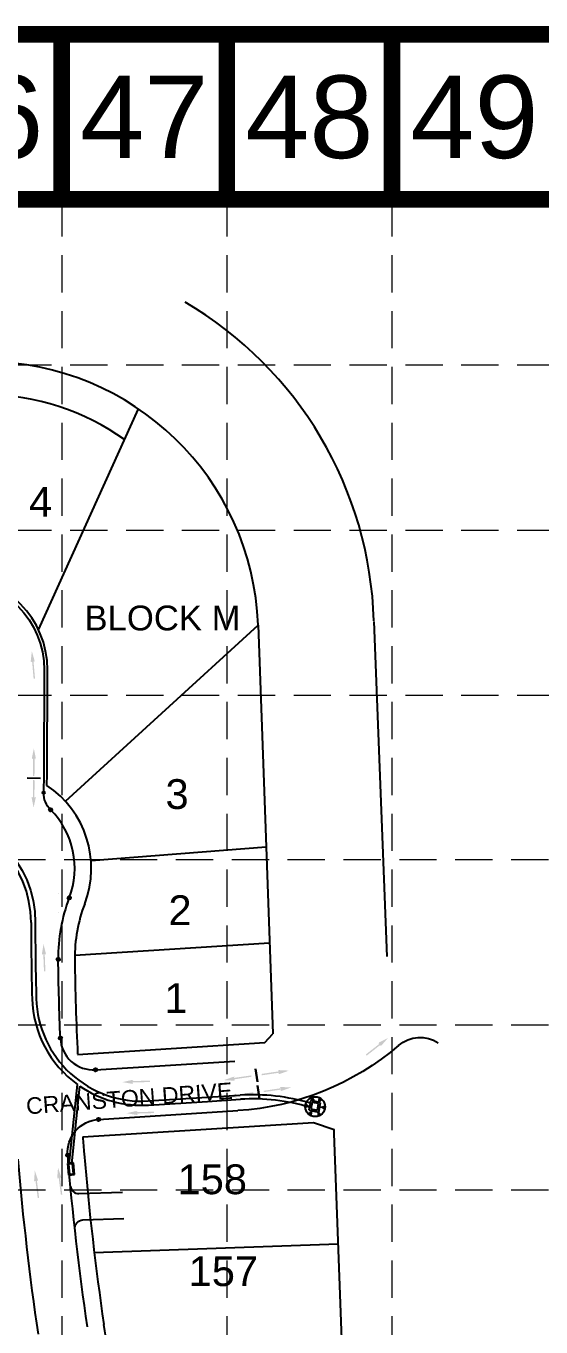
# Model space of a CAD drawing. Header units: inches. Extents: x -5337 to 1057, y 15227 to 19227.
# Drawn here: x -665 to -354, y 18441 to 19227 of the extents above; entities that cross this region are included whole.
import ezdxf
from ezdxf.enums import TextEntityAlignment as Align

# ---------------------------------------------------------------- set-up
doc = ezdxf.new("R2010")
doc.units = ezdxf.units.IN
doc.header["$LTSCALE"] = 150
doc.header["$MEASUREMENT"] = 0
doc.linetypes.add('HIDDEN', pattern=[0.375, 0.25, -0.125])
for name, color, linetype in [('1 BLOCK NUMBERS', 7, 'Continuous'), ('1 LOT NUMBER', 7, 'Continuous'), ('BASE', 7, 'Continuous'), ('grid', 7, 'HIDDEN'), ('LOT NUM', 7, 'Continuous'), ('LOTLINE', 7, 'Continuous'), ('PAVING', 7, 'Continuous'), ('ROW', 7, 'Continuous'), ('STORM', 7, 'Continuous'), ('STORM INLET', 7, 'Continuous')]:
    doc.layers.add(name, color=color, linetype=linetype)
doc.styles.get("Standard").update_dxf_attribs({"font": 'ARIAL.TTF', "height": 25})

msp = doc.modelspace()

# ---------------------------------------------------------------- hatches: boundary and pattern name
at = {"layer": 'PAVING'}
h = msp.add_hatch(color=256, dxfattribs=at)
edge = h.paths.add_edge_path()
edge.add_line((-660.13, 18842.4), (-660.68, 18842.89))
edge.add_line((-660.68, 18842.89), (-659.75, 18832.35))
edge.add_line((-659.75, 18832.35), (-660.61, 18832.27))
edge.add_line((-660.61, 18832.27), (-661.53, 18842.82))
edge.add_line((-661.53, 18842.82), (-662.09, 18842.22))
edge.add_line((-662.09, 18842.22), (-662.09, 18842.22))
edge.add_ellipse((-662.18, 18842.75), major_axis=(0.049, -0.558), ratio=0.285714, start_angle=-125.83153, end_angle=14.49672, ccw=False)
edge.add_line((-662.34, 18843.07), (-662.33, 18843.07))
edge.add_line((-662.33, 18843.07), (-661.66, 18848.88))
edge.add_line((-661.66, 18848.88), (-660.03, 18843.26))
edge.add_line((-660.03, 18843.26), (-660.03, 18843.27))
edge.add_ellipse((-660.13, 18842.94), major_axis=(0.049, -0.558), ratio=0.285714, start_angle=-17.18267, end_angle=124.72693, ccw=False)
edge.add_line((-660.13, 18842.4), (-660.13, 18842.4))
edge.add_line((-660.13, 18842.4), (-660.13, 18842.4))
edge.add_line((-660.13, 18842.4), (-660.13, 18842.4))
h = msp.add_hatch(color=256, dxfattribs=at)
edge = h.paths.add_edge_path()
edge.add_line((-659.52, 18783.58), (-660.02, 18784.13))
edge.add_line((-660.02, 18784.13), (-660.08, 18773.54))
edge.add_line((-660.08, 18773.54), (-660.94, 18773.55))
edge.add_line((-660.94, 18773.55), (-660.88, 18784.13))
edge.add_line((-660.88, 18784.13), (-661.49, 18783.58))
edge.add_line((-661.49, 18783.58), (-661.49, 18783.58))
edge.add_ellipse((-661.53, 18784.12), major_axis=(-0.003, -0.56), ratio=0.285714, start_angle=-125.83153, end_angle=14.49672, ccw=False)
edge.add_line((-661.66, 18784.45), (-661.66, 18784.45))
edge.add_line((-661.66, 18784.45), (-660.44, 18790.18))
edge.add_line((-660.44, 18790.18), (-659.34, 18784.43))
edge.add_line((-659.34, 18784.43), (-659.34, 18784.44))
edge.add_ellipse((-659.47, 18784.12), major_axis=(-0.003, -0.56), ratio=0.285714, start_angle=-17.18267, end_angle=124.72693, ccw=False)
edge.add_line((-659.52, 18783.58), (-659.52, 18783.58))
edge.add_line((-659.52, 18783.58), (-659.52, 18783.58))
edge.add_line((-659.52, 18783.58), (-659.52, 18783.58))
h = msp.add_hatch(color=256, dxfattribs=at)
edge = h.paths.add_edge_path()
edge.add_line((-659.6, 18760.93), (-660.1, 18760.4))
edge.add_line((-660.1, 18760.4), (-660.04, 18770.98))
edge.add_line((-660.04, 18770.98), (-660.9, 18770.99))
edge.add_line((-660.9, 18770.99), (-660.96, 18760.4))
edge.add_line((-660.96, 18760.4), (-661.56, 18760.96))
edge.add_line((-661.56, 18760.96), (-661.57, 18760.96))
edge.add_ellipse((-661.61, 18760.42), major_axis=(0.003, 0.56), ratio=0.285714, start_angle=345.50328, end_angle=485.83153)
edge.add_line((-661.74, 18760.09), (-661.74, 18760.09))
edge.add_line((-661.74, 18760.09), (-660.59, 18754.35))
edge.add_line((-660.59, 18754.35), (-659.42, 18760.08))
edge.add_line((-659.42, 18760.08), (-659.42, 18760.08))
edge.add_ellipse((-659.55, 18760.4), major_axis=(0.003, 0.56), ratio=0.285714, start_angle=235.27307, end_angle=377.18267)
edge.add_line((-659.6, 18760.94), (-659.6, 18760.93))
edge.add_line((-659.6, 18760.93), (-659.6, 18760.93))
edge.add_line((-659.6, 18760.93), (-659.6, 18760.93))
h = msp.add_hatch(color=256, dxfattribs=at)
edge = h.paths.add_edge_path()
edge.add_line((-653.39, 18665.45), (-653.91, 18665.97))
edge.add_line((-653.91, 18665.97), (-653.47, 18655.39))
edge.add_line((-653.47, 18655.39), (-654.33, 18655.36))
edge.add_line((-654.33, 18655.36), (-654.77, 18665.93))
edge.add_line((-654.77, 18665.93), (-655.35, 18665.36))
edge.add_line((-655.35, 18665.36), (-655.35, 18665.36))
edge.add_ellipse((-655.42, 18665.9), major_axis=(0.023, -0.56), ratio=0.285714, start_angle=-125.83153, end_angle=14.49672, ccw=False)
edge.add_line((-655.56, 18666.22), (-655.56, 18666.22))
edge.add_line((-655.56, 18666.22), (-654.62, 18671.99))
edge.add_line((-654.62, 18671.99), (-653.24, 18666.31))
edge.add_line((-653.24, 18666.31), (-653.24, 18666.31))
edge.add_ellipse((-653.36, 18665.99), major_axis=(0.023, -0.56), ratio=0.285714, start_angle=-17.18267, end_angle=124.72693, ccw=False)
edge.add_line((-653.39, 18665.45), (-653.39, 18665.45))
edge.add_line((-653.39, 18665.45), (-653.39, 18665.45))
edge.add_line((-653.39, 18665.45), (-653.39, 18665.45))
h = msp.add_hatch(color=256, dxfattribs=at)
edge = h.paths.add_edge_path()
edge.add_line((-451.16, 18610.33), (-451.05, 18611.06))
edge.add_line((-451.05, 18611.06), (-459.38, 18604.53))
edge.add_line((-459.38, 18604.53), (-459.91, 18605.21))
edge.add_line((-459.91, 18605.21), (-451.58, 18611.74))
edge.add_line((-451.58, 18611.74), (-452.38, 18611.88))
edge.add_line((-452.38, 18611.88), (-452.39, 18611.88))
edge.add_ellipse((-451.98, 18612.24), major_axis=(-0.441, -0.345), ratio=0.285714, start_angle=-125.83153, end_angle=14.49672, ccw=False)
edge.add_line((-451.81, 18612.55), (-451.8, 18612.55))
edge.add_line((-451.8, 18612.55), (-446.57, 18615.15))
edge.add_line((-446.57, 18615.15), (-450.38, 18610.72))
edge.add_line((-450.38, 18610.72), (-450.38, 18610.72))
edge.add_ellipse((-450.71, 18610.63), major_axis=(-0.441, -0.345), ratio=0.285714, start_angle=-17.18267, end_angle=124.72693, ccw=False)
edge.add_line((-451.16, 18610.33), (-451.16, 18610.33))
edge.add_line((-451.16, 18610.33), (-451.16, 18610.33))
edge.add_line((-451.16, 18610.33), (-451.16, 18610.33))
at = {"layer": 'PAVING', "linetype": 'Continuous', "lineweight": 30}
h = msp.add_hatch(color=256, dxfattribs=at)
edge = h.paths.add_edge_path()
edge.add_line((-512.99, 18595.45), (-512.38, 18595.03))
edge.add_line((-512.38, 18595.03), (-522.85, 18593.48))
edge.add_line((-522.85, 18593.48), (-522.73, 18592.63))
edge.add_line((-522.73, 18592.63), (-512.26, 18594.18))
edge.add_line((-512.26, 18594.18), (-512.71, 18593.5))
edge.add_line((-512.71, 18593.5), (-512.71, 18593.5))
edge.add_ellipse((-512.17, 18593.54), major_axis=(-0.554, -0.082), ratio=0.285714, start_angle=345.50328, end_angle=485.83153)
edge.add_line((-511.83, 18593.46), (-511.83, 18593.46))
edge.add_line((-511.83, 18593.46), (-506.33, 18595.46))
edge.add_line((-506.33, 18595.46), (-512.17, 18595.75))
edge.add_line((-512.17, 18595.75), (-512.17, 18595.75))
edge.add_ellipse((-512.47, 18595.57), major_axis=(-0.554, -0.082), ratio=0.285714, start_angle=235.27307, end_angle=377.18267)
edge.add_line((-512.99, 18595.45), (-512.99, 18595.45))
edge.add_line((-512.99, 18595.45), (-512.99, 18595.45))
edge.add_line((-512.99, 18595.45), (-512.99, 18595.45))
at = {"layer": 'PAVING'}
h = msp.add_hatch(color=256, dxfattribs=at)
edge = h.paths.add_edge_path()
edge.add_line((-600.38, 18589.66), (-600.9, 18589.14))
edge.add_line((-600.9, 18589.14), (-590.32, 18589.44))
edge.add_line((-590.32, 18589.44), (-590.3, 18588.58))
edge.add_line((-590.3, 18588.58), (-600.88, 18588.28))
edge.add_line((-600.88, 18588.28), (-600.31, 18587.69))
edge.add_line((-600.31, 18587.69), (-600.31, 18587.69))
edge.add_ellipse((-600.85, 18587.63), major_axis=(0.56, 0.016), ratio=0.285714, start_angle=-125.83153, end_angle=14.49672, ccw=False)
edge.add_line((-601.17, 18587.5), (-601.17, 18587.5))
edge.add_line((-601.17, 18587.5), (-606.93, 18588.51))
edge.add_line((-606.93, 18588.51), (-601.23, 18589.81))
edge.add_line((-601.23, 18589.81), (-601.23, 18589.81))
edge.add_ellipse((-600.91, 18589.69), major_axis=(0.56, 0.016), ratio=0.285714, start_angle=-17.18267, end_angle=124.72693, ccw=False)
edge.add_line((-600.38, 18589.66), (-600.38, 18589.66))
edge.add_line((-600.38, 18589.66), (-600.38, 18589.66))
edge.add_line((-600.38, 18589.66), (-600.38, 18589.66))
at = {"layer": 'PAVING', "linetype": 'Continuous', "lineweight": 30}
h = msp.add_hatch(color=256, dxfattribs=at)
edge = h.paths.add_edge_path()
edge.add_line((-539.2, 18591.62), (-539.66, 18591.04))
edge.add_line((-539.66, 18591.04), (-529.18, 18592.56))
edge.add_line((-529.18, 18592.56), (-529.06, 18591.71))
edge.add_line((-529.06, 18591.71), (-539.53, 18590.19))
edge.add_line((-539.53, 18590.19), (-538.9, 18589.67))
edge.add_line((-538.9, 18589.67), (-538.9, 18589.67))
edge.add_ellipse((-539.43, 18589.55), major_axis=(0.554, 0.08), ratio=0.285714, start_angle=-125.83153, end_angle=14.49672, ccw=False)
edge.add_line((-539.74, 18589.38), (-539.74, 18589.38))
edge.add_line((-539.74, 18589.38), (-545.58, 18589.73))
edge.add_line((-545.58, 18589.73), (-540.07, 18591.67))
edge.add_line((-540.07, 18591.67), (-540.07, 18591.67))
edge.add_ellipse((-539.73, 18591.59), major_axis=(0.554, 0.08), ratio=0.285714, start_angle=-17.18267, end_angle=124.72693, ccw=False)
edge.add_line((-539.2, 18591.62), (-539.2, 18591.62))
edge.add_line((-539.2, 18591.62), (-539.2, 18591.62))
edge.add_line((-539.2, 18591.62), (-539.2, 18591.62))
h = msp.add_hatch(color=256, dxfattribs=at)
edge = h.paths.add_edge_path()
edge.add_line((-511.76, 18585.26), (-511.15, 18584.84))
edge.add_line((-511.15, 18584.84), (-521.62, 18583.3))
edge.add_line((-521.62, 18583.3), (-521.5, 18582.45))
edge.add_line((-521.5, 18582.45), (-511.03, 18583.99))
edge.add_line((-511.03, 18583.99), (-511.48, 18583.31))
edge.add_line((-511.48, 18583.31), (-511.48, 18583.31))
edge.add_ellipse((-510.94, 18583.35), major_axis=(-0.554, -0.082), ratio=0.285714, start_angle=345.50328, end_angle=485.83153)
edge.add_line((-510.6, 18583.27), (-510.6, 18583.27))
edge.add_line((-510.6, 18583.27), (-505.1, 18585.27))
edge.add_line((-505.1, 18585.27), (-510.94, 18585.56))
edge.add_line((-510.94, 18585.56), (-510.94, 18585.56))
edge.add_ellipse((-511.24, 18585.38), major_axis=(-0.554, -0.082), ratio=0.285714, start_angle=235.27307, end_angle=377.18267)
edge.add_line((-511.76, 18585.26), (-511.76, 18585.26))
edge.add_line((-511.76, 18585.26), (-511.76, 18585.26))
edge.add_line((-511.76, 18585.26), (-511.76, 18585.26))
h = msp.add_hatch(color=256, dxfattribs=at)
edge = h.paths.add_edge_path()
edge.add_line((-537.97, 18581.43), (-538.43, 18580.86))
edge.add_line((-538.43, 18580.86), (-527.95, 18582.37))
edge.add_line((-527.95, 18582.37), (-527.83, 18581.52))
edge.add_line((-527.83, 18581.52), (-538.31, 18580.01))
edge.add_line((-538.31, 18580.01), (-537.68, 18579.48))
edge.add_line((-537.68, 18579.48), (-537.67, 18579.48))
edge.add_ellipse((-538.2, 18579.36), major_axis=(0.554, 0.08), ratio=0.285714, start_angle=-125.83153, end_angle=14.49672, ccw=False)
edge.add_line((-538.51, 18579.19), (-538.51, 18579.19))
edge.add_line((-538.51, 18579.19), (-544.35, 18579.54))
edge.add_line((-544.35, 18579.54), (-538.84, 18581.48))
edge.add_line((-538.84, 18581.48), (-538.84, 18581.48))
edge.add_ellipse((-538.5, 18581.4), major_axis=(0.554, 0.08), ratio=0.285714, start_angle=-17.18267, end_angle=124.72693, ccw=False)
edge.add_line((-537.97, 18581.43), (-537.97, 18581.43))
edge.add_line((-537.97, 18581.43), (-537.97, 18581.43))
edge.add_line((-537.97, 18581.43), (-537.97, 18581.43))
at = {"layer": 'PAVING'}
h = msp.add_hatch(color=256, dxfattribs=at)
edge = h.paths.add_edge_path()
edge.add_line((-597.88, 18570.88), (-598.4, 18570.36))
edge.add_line((-598.4, 18570.36), (-587.82, 18570.66))
edge.add_line((-587.82, 18570.66), (-587.8, 18569.8))
edge.add_line((-587.8, 18569.8), (-598.38, 18569.5))
edge.add_line((-598.38, 18569.5), (-597.81, 18568.91))
edge.add_line((-597.81, 18568.91), (-597.81, 18568.91))
edge.add_ellipse((-598.35, 18568.85), major_axis=(0.56, 0.016), ratio=0.285714, start_angle=-125.83153, end_angle=14.49672, ccw=False)
edge.add_line((-598.67, 18568.71), (-598.67, 18568.72))
edge.add_line((-598.67, 18568.72), (-604.43, 18569.73))
edge.add_line((-604.43, 18569.73), (-598.73, 18571.03))
edge.add_line((-598.73, 18571.03), (-598.73, 18571.03))
edge.add_ellipse((-598.41, 18570.91), major_axis=(0.56, 0.016), ratio=0.285714, start_angle=-17.18267, end_angle=124.72693, ccw=False)
edge.add_line((-597.88, 18570.88), (-597.88, 18570.88))
edge.add_line((-597.88, 18570.88), (-597.88, 18570.88))
edge.add_line((-597.88, 18570.88), (-597.88, 18570.88))
h = msp.add_hatch(color=256, dxfattribs=at)
edge = h.paths.add_edge_path()
edge.add_line((-658.07, 18528.57), (-658.63, 18529.04))
edge.add_line((-658.63, 18529.04), (-657.27, 18518.54))
edge.add_line((-657.27, 18518.54), (-658.12, 18518.43))
edge.add_line((-658.12, 18518.43), (-659.49, 18528.93))
edge.add_line((-659.49, 18528.93), (-660.02, 18528.3))
edge.add_line((-660.02, 18528.3), (-660.02, 18528.3))
edge.add_ellipse((-660.13, 18528.83), major_axis=(0.072, -0.555), ratio=0.285714, start_angle=-125.83153, end_angle=14.49672, ccw=False)
edge.add_line((-660.3, 18529.14), (-660.3, 18529.14))
edge.add_line((-660.3, 18529.14), (-659.87, 18534.98))
edge.add_line((-659.87, 18534.98), (-658, 18529.44))
edge.add_line((-658, 18529.44), (-658, 18529.44))
edge.add_ellipse((-658.09, 18529.1), major_axis=(0.072, -0.555), ratio=0.285714, start_angle=-17.18267, end_angle=124.72693, ccw=False)
edge.add_line((-658.07, 18528.57), (-658.07, 18528.57))
edge.add_line((-658.07, 18528.57), (-658.07, 18528.57))
edge.add_line((-658.07, 18528.57), (-658.07, 18528.57))
h = msp.add_hatch(color=256, dxfattribs=at)
edge = h.paths.add_edge_path()
edge.add_line((-644.07, 18530.52), (-644.63, 18530.99))
edge.add_line((-644.63, 18530.99), (-643.27, 18520.5))
edge.add_line((-643.27, 18520.5), (-644.12, 18520.39))
edge.add_line((-644.12, 18520.39), (-645.48, 18530.88))
edge.add_line((-645.48, 18530.88), (-646.02, 18530.26))
edge.add_line((-646.02, 18530.26), (-646.02, 18530.26))
edge.add_ellipse((-646.13, 18530.79), major_axis=(0.072, -0.555), ratio=0.285714, start_angle=-125.83153, end_angle=14.49672, ccw=False)
edge.add_line((-646.3, 18531.1), (-646.3, 18531.1))
edge.add_line((-646.3, 18531.1), (-645.86, 18536.93))
edge.add_line((-645.86, 18536.93), (-644, 18531.39))
edge.add_line((-644, 18531.39), (-644, 18531.39))
edge.add_ellipse((-644.09, 18531.06), major_axis=(0.072, -0.555), ratio=0.285714, start_angle=-17.18267, end_angle=124.72693, ccw=False)
edge.add_line((-644.07, 18530.52), (-644.07, 18530.52))
edge.add_line((-644.07, 18530.52), (-644.07, 18530.52))
edge.add_line((-644.07, 18530.52), (-644.07, 18530.52))

# ---------------------------------------------------------------- linework, layer by layer
at = {"layer": 'BASE', "const_width": 9.98}
for points in [[(-5331.89, 15231.73), (1052.11, 15231.73), (1052.11, 19221.73), (-5331.89, 19221.73)], [(-5232.14, 15331.48), (952.36, 15331.48), (952.36, 19121.98), (-5232.14, 19121.98)]]:
    msp.add_lwpolyline(points, close=True, dxfattribs=at)
for points in [[(-643.64, 19121.98), (-643.64, 19221.73)], [(-543.89, 19121.98), (-543.89, 19221.73)], [(-444.14, 19121.98), (-444.14, 19221.73)]]:
    msp.add_lwpolyline(points, dxfattribs=at)
at = {"layer": 'grid', "color": 252, "linetype": 'HIDDEN', "lineweight": 0, "ltscale": 0.6}
for p, q in [((-643.64, 19121.98), (-643.64, 15630.29)), ((-543.89, 19121.98), (-543.89, 15630.29)), ((-444.14, 19121.98), (-444.14, 15630.29)), ((-5228.47, 19021.91), (956.03, 19021.91)), ((-5228.47, 18922.16), (956.03, 18922.16)), ((-5228.47, 18822.41), (956.03, 18822.41)), ((-5232.14, 18722.98), (952.36, 18722.98)), ((-5232.14, 18623.23), (952.36, 18623.23)), ((-5232.14, 18523.48), (952.36, 18523.48))]:
    msp.add_line(p, q, dxfattribs=at)
at = {"layer": 'LOTLINE'}
for p, q in [((-657.58, 18861.75), (-597.23, 18995.32)), ((-641.44, 18758.26), (-525.02, 18864.75)), ((-625.92, 18722.44), (-520.19, 18730.64)), ((-635.73, 18665.31), (-518.11, 18672.66)), ((-425.69, 17078.65), (-478.94, 18557.49)), ((-633.19, 18521.13), (-606.97, 18522.07)), ((-630.88, 18505.2), (-606.2, 18506.09)), ((-623.98, 18485.52), (-476.54, 18490.83))]:
    msp.add_line(p, q, dxfattribs=at)
for centre, radius, start, end in [((-689.92, 18858.82), 145, 54.44588, 89.76391), ((-633.37, 18526.13), 5, 185.42992, 272.06211)]:
    msp.add_arc(centre, radius, start, end, dxfattribs=at)
at = {"layer": 'LOTLINE', "extrusion": (0, 0, -1)}
msp.add_arc((630.7, 18500.21), 5, 353.67606, 87.93771, dxfattribs=at)
at = {"layer": 'PAVING'}
for p, q in [((-654.25, 18837.67), (-654.51, 18774.58)), ((-654.51, 18774.58), (-654.55, 18763.39)), ((-664.52, 18772.33), (-656.52, 18772.15)), ((-645.8, 18702.63), (-645.8, 18702.63)), ((-645.85, 18691.3), (-645.85, 18691.29)), ((-623.21, 18595.95), (-539.14, 18601.21)), ((-621.38, 18566.01), (-537.27, 18571.26))]:
    msp.add_line(p, q, dxfattribs=at)
at = {"layer": 'PAVING', "linetype": 'Continuous', "lineweight": 30}
for p, q in [((-525.4, 18588.64), (-526.51, 18596.56)), ((-524.17, 18578.45), (-525.28, 18586.37))]:
    msp.add_line(p, q, dxfattribs=at)
at = {"layer": 'PAVING'}
for centre, radius in [((-654.55, 18763.39), 0.75), ((-650.33, 18753.09), 1), ((-639.07, 18699.85), 1), ((-645.73, 18662.68), 1), ((-644.44, 18615.09), 1), ((-623.21, 18595.95), 1), ((-621.34, 18566.01), 1), ((-640.02, 18544.38), 1)]:
    msp.add_circle(centre, radius, dxfattribs=at)
at = {"layer": 'PAVING', "extrusion": (0, 0, -1)}
for centre, radius, start, end in [((708.25, 18837.89), 54, 90.23609, 180.23609), ((640.05, 18763.33), 14.5, 315.10009, 0.23608), ((-1029.13, 18684.16), 1675, 357.63689, 359.26534), ((427.08, 18595.55), 20, 49.36568, 123.13843), ((547.56, 18735.94), 165, 229.36568, 266.4251), ((620.09, 18546.05), 20, 355.21332, 86.31239), ((-1029.13, 18684.16), 1705, 351.63711, 355.21332), ((-1029.13, 18684.16), 1675, 351.63711, 355.21332)]:
    msp.add_arc(centre, radius, start, end, dxfattribs=at)
at = {"layer": 'PAVING'}
for centre, radius, start, end in [((-685.74, 18717.8), 50, 338.96628, 44.89991), ((-545.74, 18663.96), 100, 158.96628, 180.73466), ((-624.46, 18615.92), 20, 182.36311, 273.57488)]:
    msp.add_arc(centre, radius, start, end, dxfattribs=at)
at = {"layer": 'ROW'}
for p, q in [((-525.02, 18864.75), (-520.19, 18730.64)), ((-455.06, 18866.92), (-447.27, 18664.33)), ((-652.51, 18774.57), (-652.25, 18837.66)), ((-652.25, 18837.66), (-652.25, 18837.66)), ((-652.54, 18767.77), (-652.51, 18774.57)), ((-520.19, 18730.64), (-516.13, 18617.67)), ((-520.94, 18612.36), (-516.13, 18617.67)), ((-634, 18605.3), (-520.94, 18612.36)), ((-630.88, 18555.4), (-491.44, 18564.11)), ((-491.44, 18564.11), (-479.07, 18559.89)), ((-478.94, 18557.49), (-479.02, 18559.9)), ((-478.94, 18557.49), (-479.02, 18559.9))]:
    msp.add_line(p, q, dxfattribs=at)
for centre, radius, start, end in [((-686.13, 18860.5), 231.16, 1.67868, 59.58481), ((-689.92, 18858.82), 165, 2.06218, 89.76391), ((-708.25, 18837.89), 56, 359.76391, 89.76391), ((-685.74, 18717.8), 60, 338.96628, 56.3969), ((-545.74, 18663.96), 90, 158.96628, 180.73466), ((1029.13, 18684.16), 1665, 180.73466, 182.71457), ((1029.13, 18684.16), 1665, 184.43523, 184.78668), ((1029.13, 18684.16), 1665, 184.78668, 188.36289), ((-2631.52, 18146.02), 2035, 6.65752, 8.36289)]:
    msp.add_arc(centre, radius, start, end, dxfattribs=at)
at = {"layer": 'STORM', "color": 5}
for p, q in [((-662.12, 18684.93), (-662.12, 18684.93)), ((-661.51, 18639.01), (-661.51, 18639.01)), ((-639.07, 18538.95), (-634.15, 18587.13)), ((-637.55, 18539.08), (-632.75, 18586.14)), ((-591.31, 18577.16), (-555.72, 18579.38)), ((-555.72, 18579.38), (-535.75, 18580.63)), ((-555.56, 18576.89), (-535.59, 18578.13)), ((-535.75, 18580.63), (-535.75, 18580.63)), ((-535.59, 18578.13), (-535.59, 18578.13)), ((-591.16, 18574.66), (-555.56, 18576.89))]:
    msp.add_line(p, q, dxfattribs=at)
at = {"layer": 'STORM', "color": 5, "extrusion": (0, 0, -1)}
msp.add_arc((725.87, 18684.96), 66.25, 90.23609, 180.02638, dxfattribs=at)
at = {"layer": 'STORM', "color": 5}
for centre, radius, start, end in [((-725.87, 18684.96), 63.75, 359.97362, 89.76391), ((1029.13, 18684.16), 1691.25, 179.97362, 181.52944), ((1029.13, 18684.16), 1688.75, 179.97362, 181.52944), ((-595.29, 18640.78), 66.25, 181.52944, 234.0794), ((-595.29, 18640.78), 63.75, 181.52944, 273.57487), ((-595.29, 18640.78), 66.25, 235.56769, 273.57487), ((-528.19, 18459.61), 121.25, 73.36132, 93.575), ((-528.19, 18459.61), 118.75, 73.2339, 93.575)]:
    msp.add_arc(centre, radius, start, end, dxfattribs=at)
at = {"layer": 'STORM INLET', "color": 5}
for p, q in [((-491.6, 18577.99), (-493.91, 18578.61)), ((-491.6, 18577.99), (-492.24, 18579.41)), ((-491.6, 18577.99), (-491.46, 18577.07)), ((-488.13, 18577.12), (-487.91, 18579.08)), ((-488.13, 18577.12), (-486.39, 18578.03)), ((-494.71, 18573.97), (-496.51, 18573.19)), ((-494.71, 18573.97), (-496.37, 18575.03)), ((-494.71, 18573.97), (-493.83, 18573.85)), ((-492.89, 18570.18), (-494.64, 18569.27)), ((-493.17, 18577.39), (-494.27, 18571.49)), ((-494.27, 18571.49), (-488.38, 18570.39)), ((-487.27, 18576.29), (-493.17, 18577.39)), ((-492.37, 18576.22), (-493.11, 18572.29)), ((-493.11, 18572.29), (-489.17, 18571.56)), ((-492.89, 18570.18), (-493.11, 18568.22)), ((-492.89, 18570.18), (-492.54, 18571.17)), ((-488.44, 18575.49), (-492.37, 18576.22)), ((-489.17, 18571.56), (-488.44, 18575.49)), ((-488.7, 18569.85), (-489.01, 18570.51)), ((-488.7, 18569.85), (-488.78, 18567.89)), ((-488.7, 18569.85), (-487.11, 18568.68)), ((-488.38, 18570.39), (-487.27, 18576.29)), ((-488.13, 18577.12), (-488.36, 18576.49)), ((-487.79, 18573.52), (-486.32, 18573.32)), ((-486.32, 18573.32), (-484.51, 18574.11)), ((-486.32, 18573.32), (-484.66, 18572.27)), ((-636.61, 18539.67), (-640.1, 18539.36)), ((-636.61, 18539.67), (-640.1, 18539.36)), ((-640.1, 18539.36), (-639.47, 18532.38)), ((-640.1, 18539.36), (-639.47, 18532.38)), ((-637.07, 18539.13), (-639.56, 18538.9)), ((-637.07, 18539.13), (-639.56, 18538.9)), ((-639.56, 18538.9), (-639.02, 18532.93)), ((-639.56, 18538.9), (-639.02, 18532.93)), ((-636.53, 18533.15), (-637.07, 18539.13)), ((-636.53, 18533.15), (-637.07, 18539.13)), ((-635.99, 18532.7), (-636.61, 18539.67)), ((-635.99, 18532.7), (-636.61, 18539.67)), ((-639.47, 18532.38), (-635.99, 18532.7)), ((-639.47, 18532.38), (-635.99, 18532.7)), ((-639.02, 18532.93), (-636.53, 18533.15)), ((-639.02, 18532.93), (-636.53, 18533.15))]:
    msp.add_line(p, q, dxfattribs=at)
msp.add_circle((-490.51, 18573.65), 6, dxfattribs=at)

# ---------------------------------------------------------------- texts
at = {"layer": '1 BLOCK NUMBERS'}
msp.add_text('BLOCK M ', height=15, dxfattribs=at).set_placement((-629.9, 18868.99), align=Align.MIDDLE_LEFT)
at = {"layer": '1 LOT NUMBER'}
for s, p in [('4', (-663.39, 18939.22)), ('3', (-580.92, 18762.58)), ('2', (-579.16, 18692.41)), ('1', (-581.61, 18639.3)), ('158', (-573.65, 18529.79)), ('157', (-566.95, 18474.27))]:
    msp.add_text(s, height=18, dxfattribs=at).set_placement(p, align=Align.MIDDLE_LEFT)
at = {"layer": 'BASE'}
for s, p in [('46', (-693.52, 19171.86)), ('47', (-593.77, 19171.86)), ('48', (-494.02, 19171.86)), ('49', (-394.27, 19171.86))]:
    msp.add_text(s, height=49.875, dxfattribs=at).set_placement(p, align=Align.MIDDLE_CENTER)
at = {"layer": 'LOT NUM'}
msp.add_text('CRANSTON DRIVE', height=10, rotation=4.33081, dxfattribs=at).set_placement((-665.15, 18573.99), align=Align.MIDDLE_LEFT)

doc.saveas('drawing.dxf')
